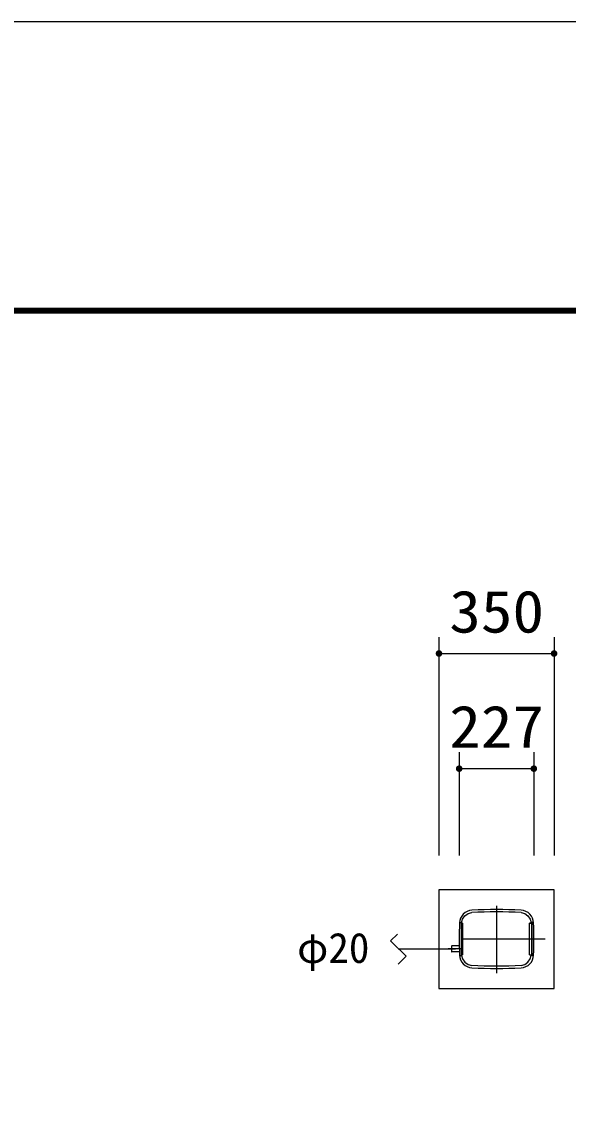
# Model space of a CAD drawing. Units: millimetres, scale not verified. Extents: x -14850 to 14850, y -10500 to 10500.
# Drawn here: x -3247 to -1585, y 7195 to 10500 of the extents above; entities that cross this region are included whole.
import ezdxf
from ezdxf.enums import TextEntityAlignment as Align

# ---------------------------------------------------------------- set-up
doc = ezdxf.new("R2010")
doc.units = ezdxf.units.MM
doc.header["$LTSCALE"] = 50
doc.linetypes.add('CHAIN1', pattern=[8, 5, -1, 1, -1])
doc.linetypes.add('LONG_DASHED1', pattern=[7, 6, -1])
for name, color, linetype, lineweight in [('0-0_製作', 5, 'Continuous', 25), ('0-1_躯体', 3, 'Continuous', 25), ('0-5_図面枠', 7, 'Continuous', 25), ('0-6_Axis_waku', 7, 'Continuous', 25)]:
    doc.layers.add(name, color=color, linetype=linetype, lineweight=lineweight)
doc.styles.add('ＭＳ ゴシック', font='')
doc.styles.get('ＭＳ ゴシック').set_extended_font_data('MS Gothic')

msp = doc.modelspace()

# ---------------------------------------------------------------- linework, layer by layer
at = {"layer": '0-0_製作', "color": 2}
for p, q in [((-1978.52, 8629.77), (-1978.52, 7966.29)), ((-1628.52, 8629.77), (-1628.52, 7966.29)), ((-1978.52, 8579.77), (-1628.52, 8579.77)), ((-1917.02, 8279.77), (-1917.02, 7966.29)), ((-1690.02, 8279.77), (-1690.02, 7966.29)), ((-1917.02, 8229.77), (-1690.02, 8229.77))]:
    msp.add_line(p, q, dxfattribs=at)
at = {"layer": '0-0_製作'}
for points in [[(-1978.52, 8579.77), (-1988.52, 8579.77), (-1988.5, 8580.4)], [(-1978.52, 8579.77), (-1988.44, 8578.52), (-1988.52, 8579.77)], [(-1978.52, 8579.77), (-1988.5, 8580.4), (-1988.34, 8581.65)], [(-1978.52, 8579.77), (-1988.2, 8577.29), (-1988.44, 8578.52)], [(-1978.52, 8579.77), (-1988.34, 8581.65), (-1988.03, 8582.86)], [(-1978.52, 8569.77), (-1988.2, 8577.29), (-1978.52, 8579.77)], [(-1978.52, 8569.77), (-1987.81, 8576.09), (-1988.2, 8577.29)], [(-1978.52, 8579.77), (-1988.03, 8582.86), (-1987.57, 8584.03)], [(-1978.52, 8569.77), (-1987.28, 8574.96), (-1987.81, 8576.09)], [(-1978.52, 8579.77), (-1987.57, 8584.03), (-1986.96, 8585.13)], [(-1978.52, 8569.77), (-1986.61, 8573.89), (-1987.28, 8574.96)], [(-1978.52, 8579.77), (-1986.96, 8585.13), (-1986.22, 8586.15)], [(-1978.52, 8569.77), (-1985.81, 8572.93), (-1986.61, 8573.89)], [(-1978.52, 8579.77), (-1986.22, 8586.15), (-1985.36, 8587.06)], [(-1978.52, 8569.77), (-1984.89, 8572.07), (-1985.81, 8572.93)], [(-1978.52, 8579.77), (-1985.36, 8587.06), (-1984.39, 8587.86)], [(-1978.52, 8569.77), (-1983.87, 8571.33), (-1984.89, 8572.07)], [(-1978.52, 8579.77), (-1984.39, 8587.86), (-1983.33, 8588.54)], [(-1978.52, 8569.77), (-1982.77, 8570.72), (-1983.87, 8571.33)], [(-1978.52, 8589.77), (-1983.33, 8588.54), (-1982.2, 8589.07)], [(-1978.52, 8579.77), (-1983.33, 8588.54), (-1978.52, 8589.77)], [(-1978.52, 8569.77), (-1981.61, 8570.26), (-1982.77, 8570.72)], [(-1978.52, 8589.77), (-1982.2, 8589.07), (-1979.77, 8589.69)], [(-1979.77, 8589.69), (-1982.2, 8589.07), (-1981, 8589.46)], [(-1978.52, 8569.77), (-1980.39, 8569.95), (-1981.61, 8570.26)], [(-1978.52, 8569.77), (-1979.14, 8569.79), (-1980.39, 8569.95)], [(-1977.89, 8589.75), (-1978.52, 8579.77), (-1978.52, 8589.77)], [(-1976.64, 8589.6), (-1978.52, 8579.77), (-1977.89, 8589.75)], [(-1975.43, 8589.28), (-1978.52, 8579.77), (-1976.64, 8589.6)], [(-1974.26, 8588.82), (-1978.52, 8579.77), (-1975.43, 8589.28)], [(-1973.16, 8588.22), (-1978.52, 8579.77), (-1974.26, 8588.82)], [(-1972.14, 8587.48), (-1978.52, 8579.77), (-1973.16, 8588.22)], [(-1971.23, 8586.62), (-1978.52, 8579.77), (-1972.14, 8587.48)], [(-1970.43, 8585.65), (-1978.52, 8579.77), (-1971.23, 8586.62)], [(-1969.75, 8584.59), (-1978.52, 8579.77), (-1970.43, 8585.65)], [(-1969.22, 8583.45), (-1978.52, 8579.77), (-1969.75, 8584.59)], [(-1968.83, 8582.26), (-1978.52, 8579.77), (-1969.22, 8583.45)], [(-1968.6, 8581.03), (-1978.52, 8579.77), (-1968.83, 8582.26)], [(-1968.6, 8581.03), (-1968.52, 8579.77), (-1978.52, 8579.77)], [(-1968.52, 8579.77), (-1978.52, 8569.77), (-1978.52, 8579.77)], [(-1968.54, 8579.14), (-1978.52, 8569.77), (-1968.52, 8579.77)], [(-1968.69, 8577.9), (-1978.52, 8569.77), (-1968.54, 8579.14)], [(-1969.01, 8576.68), (-1978.52, 8569.77), (-1968.69, 8577.9)], [(-1969.47, 8575.51), (-1978.52, 8569.77), (-1969.01, 8576.68)], [(-1970.07, 8574.41), (-1978.52, 8569.77), (-1969.47, 8575.51)], [(-1970.81, 8573.4), (-1978.52, 8569.77), (-1970.07, 8574.41)], [(-1971.67, 8572.48), (-1978.52, 8569.77), (-1970.81, 8573.4)], [(-1972.64, 8571.68), (-1978.52, 8569.77), (-1971.67, 8572.48)], [(-1973.7, 8571.01), (-1978.52, 8569.77), (-1972.64, 8571.68)], [(-1974.84, 8570.47), (-1978.52, 8569.77), (-1973.7, 8571.01)], [(-1974.84, 8570.47), (-1977.26, 8569.85), (-1978.52, 8569.77)], [(-1976.03, 8570.09), (-1977.26, 8569.85), (-1974.84, 8570.47)], [(-1628.52, 8579.77), (-1638.52, 8579.77), (-1638.5, 8580.4)], [(-1628.52, 8579.77), (-1638.44, 8578.52), (-1638.52, 8579.77)], [(-1628.52, 8579.77), (-1638.5, 8580.4), (-1638.34, 8581.65)], [(-1628.52, 8579.77), (-1638.2, 8577.29), (-1638.44, 8578.52)], [(-1628.52, 8579.77), (-1638.34, 8581.65), (-1638.03, 8582.86)], [(-1628.52, 8569.77), (-1638.2, 8577.29), (-1628.52, 8579.77)], [(-1628.52, 8569.77), (-1637.81, 8576.09), (-1638.2, 8577.29)], [(-1628.52, 8579.77), (-1638.03, 8582.86), (-1637.56, 8584.03)], [(-1628.52, 8569.77), (-1637.28, 8574.96), (-1637.81, 8576.09)], [(-1628.52, 8579.77), (-1637.56, 8584.03), (-1636.96, 8585.13)], [(-1628.52, 8569.77), (-1636.61, 8573.89), (-1637.28, 8574.96)], [(-1628.52, 8579.77), (-1636.96, 8585.13), (-1636.22, 8586.15)], [(-1628.52, 8569.77), (-1635.81, 8572.93), (-1636.61, 8573.89)], [(-1628.52, 8579.77), (-1636.22, 8586.15), (-1635.36, 8587.06)], [(-1628.52, 8569.77), (-1634.89, 8572.07), (-1635.81, 8572.93)], [(-1628.52, 8579.77), (-1635.36, 8587.06), (-1634.39, 8587.86)], [(-1628.52, 8569.77), (-1633.87, 8571.33), (-1634.89, 8572.07)], [(-1628.52, 8579.77), (-1634.39, 8587.86), (-1633.33, 8588.54)], [(-1628.52, 8569.77), (-1632.77, 8570.72), (-1633.87, 8571.33)], [(-1628.52, 8579.77), (-1633.33, 8588.54), (-1632.2, 8589.07)], [(-1628.52, 8569.77), (-1631.61, 8570.26), (-1632.77, 8570.72)], [(-1628.52, 8589.77), (-1632.2, 8589.07), (-1631, 8589.46)], [(-1628.52, 8579.77), (-1632.2, 8589.07), (-1628.52, 8589.77)], [(-1628.52, 8569.77), (-1630.39, 8569.95), (-1631.61, 8570.26)], [(-1628.52, 8589.77), (-1631, 8589.46), (-1629.77, 8589.69)], [(-1628.52, 8569.77), (-1629.14, 8569.79), (-1630.39, 8569.95)], [(-1627.89, 8589.75), (-1628.52, 8579.77), (-1628.52, 8589.77)], [(-1626.64, 8589.6), (-1628.52, 8579.77), (-1627.89, 8589.75)], [(-1625.43, 8589.28), (-1628.52, 8579.77), (-1626.64, 8589.6)], [(-1624.26, 8588.82), (-1628.52, 8579.77), (-1625.43, 8589.28)], [(-1623.16, 8588.22), (-1628.52, 8579.77), (-1624.26, 8588.82)], [(-1622.14, 8587.48), (-1628.52, 8579.77), (-1623.16, 8588.22)], [(-1621.23, 8586.62), (-1628.52, 8579.77), (-1622.14, 8587.48)], [(-1620.43, 8585.65), (-1628.52, 8579.77), (-1621.23, 8586.62)], [(-1619.75, 8584.59), (-1628.52, 8579.77), (-1620.43, 8585.65)], [(-1619.22, 8583.45), (-1628.52, 8579.77), (-1619.75, 8584.59)], [(-1618.83, 8582.26), (-1628.52, 8579.77), (-1619.22, 8583.45)], [(-1618.6, 8581.03), (-1628.52, 8579.77), (-1618.83, 8582.26)], [(-1618.6, 8581.03), (-1618.52, 8579.77), (-1628.52, 8579.77)], [(-1618.52, 8579.77), (-1628.52, 8569.77), (-1628.52, 8579.77)], [(-1618.54, 8579.14), (-1628.52, 8569.77), (-1618.52, 8579.77)], [(-1618.69, 8577.9), (-1628.52, 8569.77), (-1618.54, 8579.14)], [(-1619.01, 8576.68), (-1628.52, 8569.77), (-1618.69, 8577.9)], [(-1619.47, 8575.51), (-1628.52, 8569.77), (-1619.01, 8576.68)], [(-1620.07, 8574.41), (-1628.52, 8569.77), (-1619.47, 8575.51)], [(-1620.81, 8573.4), (-1628.52, 8569.77), (-1620.07, 8574.41)], [(-1621.67, 8572.48), (-1628.52, 8569.77), (-1620.81, 8573.4)], [(-1622.64, 8571.68), (-1628.52, 8569.77), (-1621.67, 8572.48)], [(-1623.7, 8571.01), (-1628.52, 8569.77), (-1622.64, 8571.68)], [(-1624.84, 8570.47), (-1628.52, 8569.77), (-1623.7, 8571.01)], [(-1626.03, 8570.09), (-1628.52, 8569.77), (-1624.84, 8570.47)], [(-1626.03, 8570.09), (-1627.26, 8569.85), (-1628.52, 8569.77)], [(-1917.02, 8229.77), (-1927, 8230.4), (-1926.84, 8231.65)], [(-1917.02, 8229.77), (-1926.84, 8231.65), (-1926.53, 8232.86)], [(-1917.02, 8229.77), (-1926.53, 8232.86), (-1926.06, 8234.03)], [(-1917.02, 8229.77), (-1926.06, 8234.03), (-1925.46, 8235.13)], [(-1917.02, 8229.77), (-1925.46, 8235.13), (-1924.72, 8236.15)], [(-1917.02, 8229.77), (-1924.72, 8236.15), (-1923.86, 8237.06)], [(-1917.02, 8229.77), (-1923.86, 8237.06), (-1922.89, 8237.86)], [(-1917.02, 8229.77), (-1922.89, 8237.86), (-1921.83, 8238.54)], [(-1917.02, 8239.77), (-1921.83, 8238.54), (-1920.7, 8239.07)], [(-1917.02, 8229.77), (-1921.83, 8238.54), (-1917.02, 8239.77)], [(-1917.02, 8239.77), (-1920.7, 8239.07), (-1918.27, 8239.69)], [(-1918.27, 8239.69), (-1920.7, 8239.07), (-1919.5, 8239.46)], [(-1916.39, 8239.75), (-1917.02, 8229.77), (-1917.02, 8239.77)], [(-1915.14, 8239.6), (-1917.02, 8229.77), (-1916.39, 8239.75)], [(-1913.93, 8239.28), (-1917.02, 8229.77), (-1915.14, 8239.6)], [(-1912.76, 8238.82), (-1917.02, 8229.77), (-1913.93, 8239.28)], [(-1911.66, 8238.22), (-1917.02, 8229.77), (-1912.76, 8238.82)], [(-1910.64, 8237.48), (-1917.02, 8229.77), (-1911.66, 8238.22)], [(-1909.73, 8236.62), (-1917.02, 8229.77), (-1910.64, 8237.48)], [(-1908.93, 8235.65), (-1917.02, 8229.77), (-1909.73, 8236.62)], [(-1908.25, 8234.59), (-1917.02, 8229.77), (-1908.93, 8235.65)], [(-1907.72, 8233.45), (-1917.02, 8229.77), (-1908.25, 8234.59)], [(-1907.33, 8232.26), (-1917.02, 8229.77), (-1907.72, 8233.45)], [(-1907.1, 8231.03), (-1917.02, 8229.77), (-1907.33, 8232.26)], [(-1907.1, 8231.03), (-1907.02, 8229.77), (-1917.02, 8229.77)], [(-1690.02, 8229.77), (-1700, 8230.4), (-1699.84, 8231.65)], [(-1690.02, 8229.77), (-1699.84, 8231.65), (-1699.53, 8232.86)], [(-1690.02, 8229.77), (-1699.53, 8232.86), (-1699.06, 8234.03)], [(-1690.02, 8229.77), (-1699.06, 8234.03), (-1698.46, 8235.13)], [(-1690.02, 8229.77), (-1698.46, 8235.13), (-1697.72, 8236.15)], [(-1690.02, 8229.77), (-1697.72, 8236.15), (-1696.86, 8237.06)], [(-1690.02, 8229.77), (-1696.86, 8237.06), (-1695.89, 8237.86)], [(-1690.02, 8229.77), (-1695.89, 8237.86), (-1694.83, 8238.54)], [(-1690.02, 8239.77), (-1694.83, 8238.54), (-1693.7, 8239.07)], [(-1690.02, 8229.77), (-1694.83, 8238.54), (-1690.02, 8239.77)], [(-1690.02, 8239.77), (-1693.7, 8239.07), (-1691.27, 8239.69)], [(-1691.27, 8239.69), (-1693.7, 8239.07), (-1692.5, 8239.46)], [(-1689.39, 8239.75), (-1690.02, 8229.77), (-1690.02, 8239.77)], [(-1688.14, 8239.6), (-1690.02, 8229.77), (-1689.39, 8239.75)], [(-1686.93, 8239.28), (-1690.02, 8229.77), (-1688.14, 8239.6)], [(-1685.76, 8238.82), (-1690.02, 8229.77), (-1686.93, 8239.28)], [(-1684.66, 8238.22), (-1690.02, 8229.77), (-1685.76, 8238.82)], [(-1683.64, 8237.48), (-1690.02, 8229.77), (-1684.66, 8238.22)], [(-1682.73, 8236.62), (-1690.02, 8229.77), (-1683.64, 8237.48)], [(-1681.93, 8235.65), (-1690.02, 8229.77), (-1682.73, 8236.62)], [(-1681.25, 8234.59), (-1690.02, 8229.77), (-1681.93, 8235.65)], [(-1680.72, 8233.45), (-1690.02, 8229.77), (-1681.25, 8234.59)], [(-1680.33, 8232.26), (-1690.02, 8229.77), (-1680.72, 8233.45)], [(-1680.1, 8231.03), (-1690.02, 8229.77), (-1680.33, 8232.26)], [(-1680.1, 8231.03), (-1680.02, 8229.77), (-1690.02, 8229.77)], [(-1917.02, 8229.77), (-1927.02, 8229.77), (-1927, 8230.4)], [(-1917.02, 8229.77), (-1926.94, 8228.52), (-1927.02, 8229.77)], [(-1917.02, 8229.77), (-1926.7, 8227.29), (-1926.94, 8228.52)], [(-1917.02, 8219.77), (-1926.7, 8227.29), (-1917.02, 8229.77)], [(-1917.02, 8219.77), (-1926.31, 8226.09), (-1926.7, 8227.29)], [(-1917.02, 8219.77), (-1925.78, 8224.96), (-1926.31, 8226.09)], [(-1917.02, 8219.77), (-1925.11, 8223.89), (-1925.78, 8224.96)], [(-1917.02, 8219.77), (-1924.31, 8222.93), (-1925.11, 8223.89)], [(-1917.02, 8219.77), (-1923.39, 8222.07), (-1924.31, 8222.93)], [(-1917.02, 8219.77), (-1922.37, 8221.33), (-1923.39, 8222.07)], [(-1917.02, 8219.77), (-1921.27, 8220.72), (-1922.37, 8221.33)], [(-1917.02, 8219.77), (-1920.11, 8220.26), (-1921.27, 8220.72)], [(-1917.02, 8219.77), (-1918.89, 8219.95), (-1920.11, 8220.26)], [(-1917.02, 8219.77), (-1917.64, 8219.79), (-1918.89, 8219.95)], [(-1907.02, 8229.77), (-1917.02, 8219.77), (-1917.02, 8229.77)], [(-1907.04, 8229.14), (-1917.02, 8219.77), (-1907.02, 8229.77)], [(-1907.19, 8227.9), (-1917.02, 8219.77), (-1907.04, 8229.14)], [(-1907.51, 8226.68), (-1917.02, 8219.77), (-1907.19, 8227.9)], [(-1907.97, 8225.51), (-1917.02, 8219.77), (-1907.51, 8226.68)], [(-1908.57, 8224.41), (-1917.02, 8219.77), (-1907.97, 8225.51)], [(-1909.31, 8223.4), (-1917.02, 8219.77), (-1908.57, 8224.41)], [(-1910.17, 8222.48), (-1917.02, 8219.77), (-1909.31, 8223.4)], [(-1911.14, 8221.68), (-1917.02, 8219.77), (-1910.17, 8222.48)], [(-1912.2, 8221.01), (-1917.02, 8219.77), (-1911.14, 8221.68)], [(-1913.34, 8220.47), (-1917.02, 8219.77), (-1912.2, 8221.01)], [(-1913.34, 8220.47), (-1915.76, 8219.85), (-1917.02, 8219.77)], [(-1914.53, 8220.09), (-1915.76, 8219.85), (-1913.34, 8220.47)], [(-1690.02, 8229.77), (-1700.02, 8229.77), (-1700, 8230.4)], [(-1690.02, 8229.77), (-1699.94, 8228.52), (-1700.02, 8229.77)], [(-1690.02, 8229.77), (-1699.7, 8227.29), (-1699.94, 8228.52)], [(-1690.02, 8219.77), (-1699.7, 8227.29), (-1690.02, 8229.77)], [(-1690.02, 8219.77), (-1699.31, 8226.09), (-1699.7, 8227.29)], [(-1690.02, 8219.77), (-1698.78, 8224.96), (-1699.31, 8226.09)], [(-1690.02, 8219.77), (-1698.11, 8223.89), (-1698.78, 8224.96)], [(-1690.02, 8219.77), (-1697.31, 8222.93), (-1698.11, 8223.89)], [(-1690.02, 8219.77), (-1696.39, 8222.07), (-1697.31, 8222.93)], [(-1690.02, 8219.77), (-1695.37, 8221.33), (-1696.39, 8222.07)], [(-1690.02, 8219.77), (-1694.27, 8220.72), (-1695.37, 8221.33)], [(-1690.02, 8219.77), (-1693.11, 8220.26), (-1694.27, 8220.72)], [(-1690.02, 8219.77), (-1691.89, 8219.95), (-1693.11, 8220.26)], [(-1690.02, 8219.77), (-1690.64, 8219.79), (-1691.89, 8219.95)], [(-1680.02, 8229.77), (-1690.02, 8219.77), (-1690.02, 8229.77)], [(-1680.04, 8229.14), (-1690.02, 8219.77), (-1680.02, 8229.77)], [(-1680.19, 8227.9), (-1690.02, 8219.77), (-1680.04, 8229.14)], [(-1680.51, 8226.68), (-1690.02, 8219.77), (-1680.19, 8227.9)], [(-1680.97, 8225.51), (-1690.02, 8219.77), (-1680.51, 8226.68)], [(-1681.57, 8224.41), (-1690.02, 8219.77), (-1680.97, 8225.51)], [(-1682.31, 8223.4), (-1690.02, 8219.77), (-1681.57, 8224.41)], [(-1683.17, 8222.48), (-1690.02, 8219.77), (-1682.31, 8223.4)], [(-1684.14, 8221.68), (-1690.02, 8219.77), (-1683.17, 8222.48)], [(-1685.2, 8221.01), (-1690.02, 8219.77), (-1684.14, 8221.68)], [(-1686.34, 8220.47), (-1690.02, 8219.77), (-1685.2, 8221.01)], [(-1686.34, 8220.47), (-1688.76, 8219.85), (-1690.02, 8219.77)], [(-1687.53, 8220.09), (-1688.76, 8219.85), (-1686.34, 8220.47)]]:
    msp.add_solid(points, dxfattribs=at)
at = {"layer": '0-1_躯体', "linetype": 'CHAIN1'}
for p, q in [((-1803.52, 7812.84), (-1803.52, 7608.12)), ((-1655.82, 7711.93), (-1953.04, 7711.93))]:
    msp.add_line(p, q, dxfattribs=at)
at = {"layer": '0-1_躯体'}
for p, q in [((-1913.1, 7761.93), (-1910.83, 7761.93)), ((-1906.55, 7759.93), (-1910.83, 7761.93)), ((-1910.33, 7759.93), (-1910.33, 7663.93)), ((-1906.55, 7759.93), (-1910.33, 7759.93)), ((-1906.55, 7759.93), (-1906.55, 7663.93)), ((-1698.52, 7761.93), (-1702.8, 7759.93)), ((-1693.93, 7761.93), (-1698.52, 7761.93)), ((-1696.7, 7663.93), (-1696.7, 7759.93)), ((-1940.32, 7689.93), (-1940.32, 7673.83)), ((-1916.47, 7672.93), (-1939.42, 7672.93)), ((-1916.86, 7690.93), (-1939.32, 7690.93)), ((-1913.1, 7661.93), (-1910.83, 7661.93)), ((-1910.83, 7661.93), (-1906.55, 7663.93)), ((-1906.55, 7663.93), (-1910.33, 7663.93)), ((-1702.8, 7663.93), (-1698.52, 7661.93)), ((-1702.8, 7663.93), (-1696.7, 7663.93)), ((-1693.93, 7661.93), (-1698.52, 7661.93))]:
    msp.add_line(p, q, dxfattribs=at)
at = {"layer": '0-1_躯体', "color": 7}
for p, q in [((-2125.5, 7706.3), (-2104.99, 7726.81)), ((-2078.7, 7659.5), (-2125.5, 7706.3)), ((-2102.78, 7635.43), (-2078.7, 7659.5))]:
    msp.add_line(p, q, dxfattribs=at)
at = {"layer": '0-1_躯体', "color": 6}
msp.add_line((-2103.07, 7681.93), (-1928.52, 7681.93), dxfattribs=at)
at = {"layer": '0-1_躯体', "linetype": 'LONG_DASHED1'}
msp.add_line((-1910.02, 7681.93), (-1950.71, 7681.93), dxfattribs=at)
at = {"layer": '0-1_躯体'}
msp.add_lwpolyline([(-1978.52, 7561.93), (-1628.52, 7561.93), (-1628.52, 7861.93), (-1978.52, 7861.93)], close=True, dxfattribs=at)
for points in [[(-1909.95, 7761.52), (-1906.86, 7772.22), (-1899.74, 7782.03), (-1889.85, 7789.24), (-1878.95, 7792.54)], [(-1728.32, 7792.55), (-1747.08, 7793.43), (-1765.87, 7794.05), (-1784.68, 7794.43), (-1803.52, 7794.55), (-1822.41, 7794.43), (-1841.28, 7794.05), (-1860.13, 7793.42), (-1878.95, 7792.54)], [(-1728.32, 7792.55), (-1717.94, 7789.33), (-1708.49, 7782.25), (-1701.61, 7772.56), (-1698.52, 7761.93)], [(-1702.8, 7663.93), (-1702.8, 7759.93), (-1696.7, 7759.93)], [(-1909.95, 7662.34), (-1906.86, 7651.64), (-1899.74, 7641.83), (-1889.85, 7634.63), (-1878.95, 7631.32)], [(-1728.32, 7631.31), (-1717.94, 7634.53), (-1708.49, 7641.62), (-1701.61, 7651.31), (-1698.52, 7661.93)], [(-1728.32, 7631.31), (-1747.08, 7630.44), (-1765.87, 7629.81), (-1784.68, 7629.44), (-1803.52, 7629.31), (-1822.41, 7629.44), (-1841.28, 7629.81), (-1860.13, 7630.44), (-1878.95, 7631.32)]]:
    msp.add_lwpolyline(points, dxfattribs=at)
for centre, radius, start, end in [((-1803.52, 6401.43), 1400, 86.93707, 93.06291), ((-1876.19, 7759.49), 40, 93.0629, 177.99602), ((-1730.85, 7759.49), 40, 2.00394, 86.93704), ((-517.02, 7711.93), 1400, 177.99602, 182.00394), ((-515.93, 7711.93), 1400, 178.03236, 181.96762), ((-1913.1, 7759.93), 2, 90, 178.03236), ((-1693.93, 7759.93), 2, 1.96762, 89.99998), ((-3091.11, 7711.93), 1400, 358.03236, 1.96762), ((-3090.02, 7711.93), 1400, 357.99602, 2.00394), ((-1939.32, 7689.93), 1, 90, 180), ((-1939.42, 7673.83), 0.9, 180, 270), ((-1876.19, 7664.38), 40, 182.00395, 266.93707), ((-1913.1, 7663.93), 2, 181.96762, 270), ((-1730.85, 7664.38), 40, 273.06291, 357.99603), ((-1693.93, 7663.93), 2, 270, 358.03236), ((-1803.52, 9022.43), 1400, 266.93707, 273.06291)]:
    msp.add_arc(centre, radius, start, end, dxfattribs=at)
at = {"layer": '0-5_図面枠'}
msp.add_lwpolyline([(-14850, -10500), (14850, -10500), (14850, 10500), (-14850, 10500)], close=True, dxfattribs=at)
at = {"layer": '0-6_Axis_waku'}
for p, q in [((-12964, 9629), (14014, 9629)), ((-12963, 9628), (14013, 9628)), ((-12962, 9627), (14012, 9627)), ((-12961, 9626), (14011, 9626)), ((-12960, 9625), (14010, 9625)), ((-12959, 9624), (14009, 9624)), ((-12958, 9623), (14008, 9623)), ((-12957, 9622), (14007, 9622)), ((-12956, 9621), (14006, 9621)), ((-12955, 9620), (14005, 9620)), ((-12954, 9619), (14004, 9619)), ((-12953, 9618), (14003, 9618)), ((-12952, 9617), (14002, 9617)), ((-12951, 9616), (14001, 9616)), ((-12950, 9615), (14000, 9615))]:
    msp.add_line(p, q, dxfattribs=at)

# ---------------------------------------------------------------- texts
at = {"layer": '0-0_製作', "color": 4, "style": 'ＭＳ ゴシック', "width": 1.1}
for s, p in [('350', (-1947.27, 8604.77)), ('227', (-1947.27, 8254.77))]:
    msp.add_text(s, height=128.4, dxfattribs=at).set_placement(p, align=Align.BOTTOM_LEFT)
at = {"layer": '0-1_躯体', "color": 4, "style": 'ＭＳ ゴシック'}
msp.add_text('\u3000φ20', height=91.79, dxfattribs=at).set_placement((-2535.07, 7611.73), align=Align.BOTTOM_LEFT)

doc.saveas('drawing.dxf')
